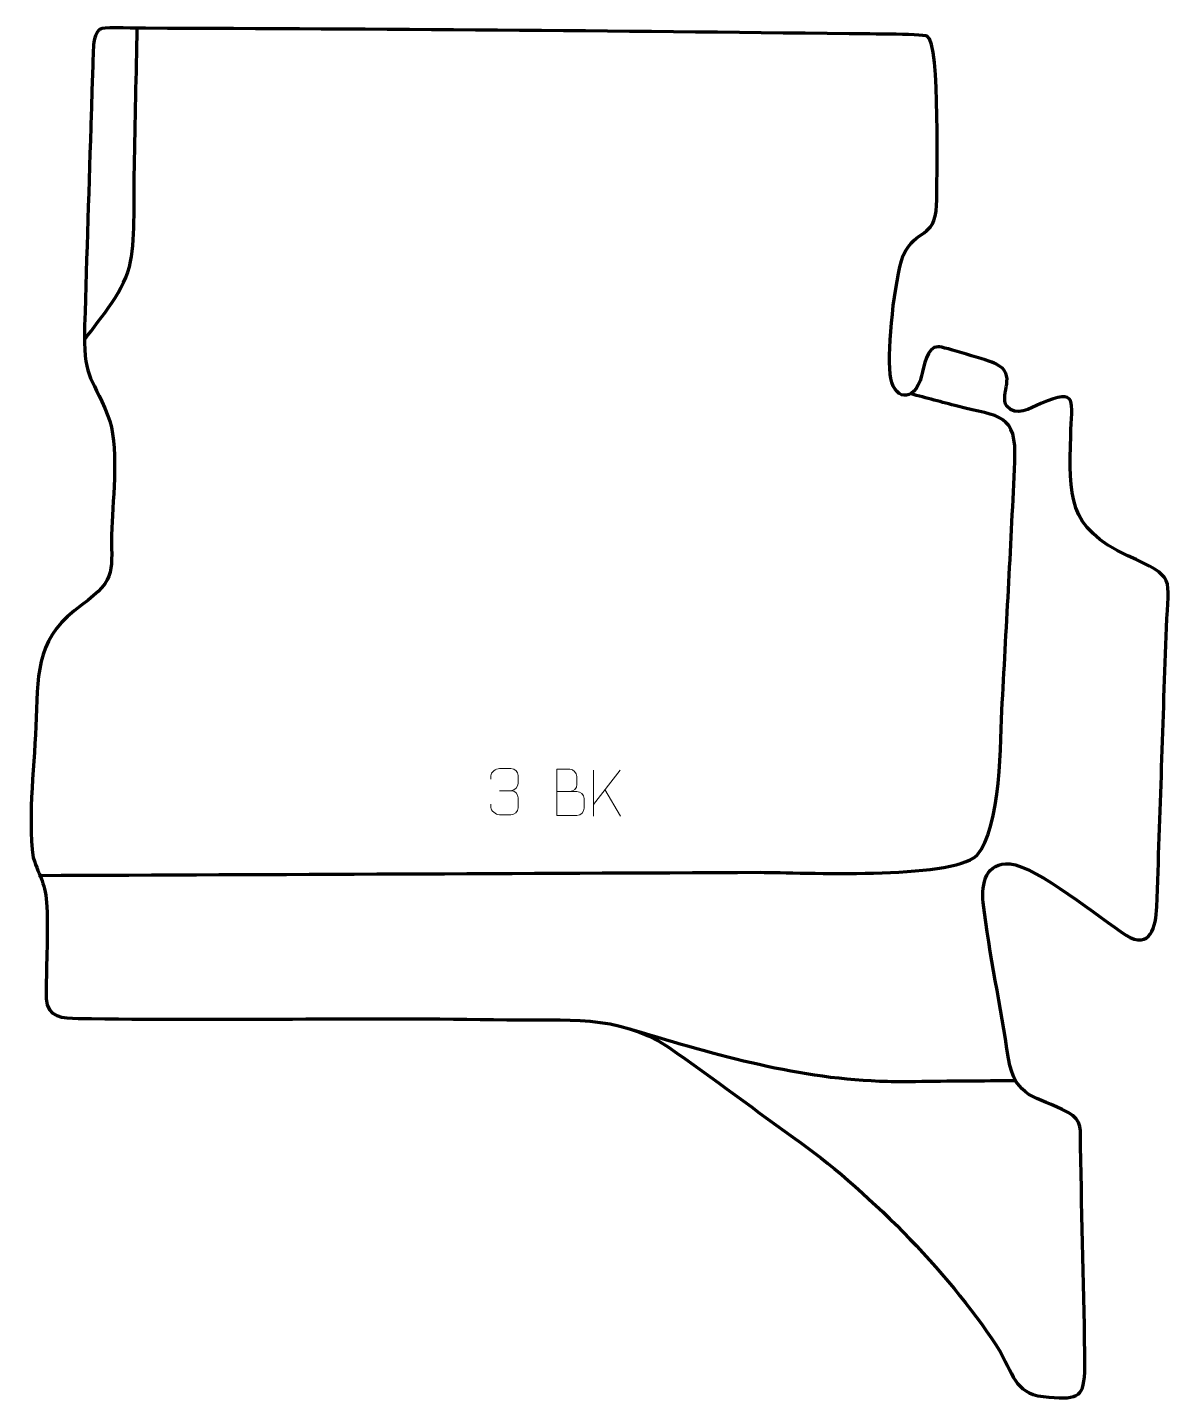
# Model space of a CAD drawing. Header units: millimetres. Extents: x 961 to 1583, y 19 to 761.
import ezdxf

# ---------------------------------------------------------------- set-up
doc = ezdxf.new("R2010")
doc.units = ezdxf.units.MM
doc.header["$MEASUREMENT"] = 0
doc.layers.add('layer 2', color=7, linetype='Continuous')
doc.layers.add('layer 3', color=7, linetype='Continuous')

msp = doc.modelspace()

# ---------------------------------------------------------------- linework, layer by layer
at = {"layer": 'layer 2', "color": 142, "lineweight": 158}
for points, knots in [([(992.1306, 592.056), (1001.2109, 604.5519), (1014.3441, 619.0134), (1017.1406, 634.4558), (1017.1406, 634.4558), (1019.7169, 648.6816), (1018.8837, 669.9147), (1019.1977, 685.0253), (1019.1977, 685.0253), (1019.725, 710.3939), (1020.2086, 735.7634), (1020.6913, 761.133)], [0, 0, 0, 0, 0.25, 0.25, 0.25, 0.25, 0.5, 0.5, 0.5, 0.5, 1, 1, 1, 1]), ([(967.3297, 302.2512), (1097.5199, 302.8087), (1227.7102, 303.3663), (1357.9005, 303.9238), (1357.9005, 303.9238), (1380.1029, 303.8707), (1460.528, 299.9009), (1475.1893, 312.9527), (1475.1893, 312.9527), (1488.7117, 328.4039), (1487.8226, 374.5038), (1488.9987, 395.6557), (1488.9987, 395.6557), (1491.4023, 439.1255), (1493.8172, 482.6168), (1495.7816, 526.1082), (1495.7816, 526.1082), (1496.9789, 552.6172), (1487.5199, 550.2624), (1464.8324, 556.1547), (1464.8324, 556.1547), (1456.3603, 558.355), (1447.899, 560.6106), (1439.4363, 562.8476)], [0, 0, 0, 0, 0.14285714, 0.14285714, 0.14285714, 0.14285714, 0.28571429, 0.28571429, 0.28571429, 0.28571429, 0.42857143, 0.42857143, 0.42857143, 0.42857143, 0.57142857, 0.57142857, 0.57142857, 0.57142857, 0.71428571, 0.71428571, 0.71428571, 0.71428571, 1, 1, 1, 1]), ([(1289.7328, 218.4518), (1335.1349, 205.0222), (1379.1809, 191.9317), (1426.9565, 190.8329), (1426.9565, 190.8329), (1431.9966, 190.7335), (1437.0146, 190.7452), (1442.0546, 190.8093), (1442.0546, 190.8093), (1460.1079, 191.1067), (1478.1654, 191.1346), (1496.2206, 191.2737)], [0, 0, 0, 0, 0.25, 0.25, 0.25, 0.25, 0.5, 0.5, 0.5, 0.5, 1, 1, 1, 1])]:
    msp.add_open_spline(points, degree=3, knots=knots, dxfattribs=at)
at = {"layer": 'layer 2', "color": 250, "lineweight": 9}
for points, knots in [([(1212.1469, 354.345), (1212.1469, 354.345), (1212.1469, 356.2022), (1212.1469, 356.2022), (1212.1469, 356.2022), (1212.1326, 357.9441), (1214.7971, 360.0622), (1216.8562, 360.0395), (1216.8562, 360.0395), (1218.9203, 360.0395), (1220.9843, 360.0395), (1223.048, 360.0395), (1223.048, 360.0395), (1225.2425, 360.0483), (1226.8408, 358.2015), (1226.8852, 356.2894), (1226.8852, 356.2894), (1226.8848, 354.8543), (1226.8848, 353.4192), (1226.8852, 351.9837), (1226.8852, 351.9837), (1226.8366, 350.3302), (1225.234, 348.1002), (1223.0357, 348.1102), (1223.0357, 348.1102), (1225.2394, 348.099), (1226.8474, 346.2958), (1226.9014, 344.2363), (1226.9014, 344.2363), (1226.901, 342.4516), (1226.901, 340.6669), (1226.9014, 338.8818), (1226.9014, 338.8818), (1226.9115, 336.8204), (1224.8566, 335.0573), (1223.0357, 335.0654), (1223.0357, 335.0654), (1220.9704, 335.0657), (1218.9052, 335.0657), (1216.8396, 335.0654), (1216.8396, 335.0654), (1214.671, 335.0769), (1212.14, 337.4771), (1212.1214, 338.9389), (1212.1214, 338.9389), (1212.1214, 338.9389), (1212.1214, 340.8475), (1212.1214, 340.8475)], [0, 0, 0, 0, 0.07692308, 0.07692308, 0.07692308, 0.07692308, 0.15384615, 0.15384615, 0.15384615, 0.15384615, 0.23076923, 0.23076923, 0.23076923, 0.23076923, 0.30769231, 0.30769231, 0.30769231, 0.30769231, 0.38461538, 0.38461538, 0.38461538, 0.38461538, 0.46153846, 0.46153846, 0.46153846, 0.46153846, 0.53846154, 0.53846154, 0.53846154, 0.53846154, 0.61538462, 0.61538462, 0.61538462, 0.61538462, 0.69230769, 0.69230769, 0.69230769, 0.69230769, 0.76923077, 0.76923077, 0.76923077, 0.76923077, 0.84615385, 0.84615385, 0.84615385, 0.84615385, 1, 1, 1, 1]), ([(1247.862, 347.6818), (1251.5006, 347.6822), (1255.0877, 347.6822), (1258.7271, 347.6818), (1258.7271, 347.6818), (1260.7025, 347.6645), (1262.6261, 345.9284), (1262.6261, 343.8788), (1262.6261, 343.8788), (1262.6257, 342.7502), (1262.6257, 339.7008), (1262.6261, 338.5719), (1262.6261, 338.5719), (1262.6437, 336.714), (1261.1016, 334.7001), (1258.7801, 334.717), (1258.7801, 334.717), (1255.1403, 334.7174), (1251.5009, 334.7174), (1247.862, 334.717), (1247.862, 334.717), (1247.862, 343.0353), (1247.862, 351.3531), (1247.862, 359.6706), (1247.862, 359.6706), (1250.2357, 359.6706), (1252.6098, 359.6706), (1254.984, 359.6706), (1254.984, 359.6706), (1256.6648, 359.6882), (1258.7616, 357.7777), (1258.7793, 355.8153), (1258.7793, 355.8153), (1258.7789, 353.7492), (1258.7789, 353.6032), (1258.7793, 351.5367), (1258.7793, 351.5367), (1258.7966, 349.4706), (1256.9421, 347.6645), (1254.9321, 347.6818)], [0, 0, 0, 0, 0.09090909, 0.09090909, 0.09090909, 0.09090909, 0.18181818, 0.18181818, 0.18181818, 0.18181818, 0.27272727, 0.27272727, 0.27272727, 0.27272727, 0.36363636, 0.36363636, 0.36363636, 0.36363636, 0.45454545, 0.45454545, 0.45454545, 0.45454545, 0.54545455, 0.54545455, 0.54545455, 0.54545455, 0.63636364, 0.63636364, 0.63636364, 0.63636364, 0.72727273, 0.72727273, 0.72727273, 0.72727273, 0.81818182, 0.81818182, 0.81818182, 0.81818182, 1, 1, 1, 1])]:
    msp.add_open_spline(points, degree=3, knots=knots, dxfattribs=at)
for points in [[(1267.7011, 359.226), (1267.7011, 359.226), (1267.7011, 334.2724), (1267.7011, 334.2724)], [(1282.0773, 359.226), (1282.0773, 359.226), (1267.7011, 340.5863), (1267.7011, 340.5863)], [(1216.8566, 348.0998), (1216.8566, 348.0998), (1223.053, 348.0998), (1223.053, 348.0998)], [(1282.4026, 334.3682), (1282.4026, 334.3682), (1273.9321, 348.6818), (1273.9321, 348.6818)]]:
    msp.add_open_spline(points, degree=3, dxfattribs=at)
at = {"layer": 'layer 3', "color": 242, "lineweight": 158}
msp.add_open_spline([(1453.4753, 664.9746), (1452.2025, 645.8072), (1442.823, 653.4133), (1435.4113, 637.6939), (1435.4113, 637.6939), (1430.4669, 623.8484), (1426.9472, 588.2207), (1428.3087, 573.5687), (1428.3087, 573.5687), (1429.5939, 559.7384), (1441.4198, 557.0056), (1445.3573, 572.6745), (1445.3573, 572.6745), (1446.5206, 577.4157), (1448.0641, 588.3764), (1454.2899, 588.3606), (1454.2899, 588.3606), (1456.9692, 588.3539), (1482.3477, 580.6183), (1485.5303, 579.0586), (1485.5303, 579.0586), (1497.5157, 573.1846), (1487.2605, 563.5007), (1491.4109, 556.1056), (1491.4109, 556.1056), (1496.5818, 550.3067), (1503.9619, 554.9709), (1509.8414, 557.6387), (1509.8414, 557.6387), (1530.6628, 566.1836), (1526.4071, 559.0689), (1526.0304, 540.1284), (1526.0304, 540.1284), (1525.2664, 507.6841), (1524.0759, 490.3466), (1556.9246, 475.25), (1556.9246, 475.25), (1583.3556, 463.1029), (1578.9969, 464.2391), (1577.9063, 436.3997), (1577.9063, 436.3997), (1575.9605, 386.0283), (1574.5969, 335.6066), (1572.598, 285.2542), (1572.598, 285.2542), (1572.1681, 274.4267), (1569.3682, 261.802), (1555.8606, 269.9513), (1555.8606, 269.9513), (1541.6448, 279.0487), (1507.9575, 307.1376), (1493.2354, 308.4543), (1493.2354, 308.4543), (1480.3073, 309.6104), (1477.5779, 297.9296), (1478.6508, 287.5174), (1478.6508, 287.5174), (1482.0743, 259.278), (1488.2215, 231.3869), (1492.3265, 203.167), (1492.3265, 203.167), (1496.3317, 181.1339), (1507.1828, 183.2005), (1524.5908, 174.0298), (1524.5908, 174.0298), (1532.6757, 169.7706), (1531.286, 164.2207), (1531.4091, 155.5205), (1531.4091, 155.5205), (1532.0075, 115.7713), (1533.4253, 75.9727), (1533.7558, 36.2362), (1533.7558, 36.2362), (1533.3711, 19.9467), (1530.6388, 18.6064), (1514.2652, 19.8298), (1514.2652, 19.8298), (1496.2262, 21.1777), (1495.8109, 30.1754), (1487.9938, 44.326), (1487.9938, 44.326), (1463.4278, 83.6284), (1417.7377, 130.3937), (1380.0275, 157.445), (1380.0275, 157.445), (1356.1045, 174.5747), (1332.4608, 192.4406), (1308.3905, 209.2837), (1308.3905, 209.2837), (1280.1272, 227.6609), (1252.712, 223.4674), (1220.8623, 224.1162), (1220.8623, 224.1162), (1143.4986, 225.5675), (1066.0765, 223.5539), (988.7662, 224.8952), (988.7662, 224.8952), (980.5415, 225.0379), (971.7601, 225.2802), (971.5094, 235.5203), (971.5094, 235.5203), (971.2743, 251.8952), (972.4863, 269.0412), (971.8058, 285.176), (971.8058, 285.176), (971.2502, 298.3508), (967.9201, 300.8923), (964.3818, 311.9216), (964.3818, 311.9216), (961.2827, 335.0335), (965.3261, 363.5672), (966.0216, 387.4568), (966.0216, 387.4568), (966.7945, 414.0062), (967.1301, 432.0915), (990.689, 448.6029), (990.689, 448.6029), (1010.5784, 463.3281), (1006.2268, 467.0817), (1006.919, 490.2729), (1006.919, 490.2729), (1007.5909, 506.9996), (1010.9784, 535.9283), (1004.8453, 550.995), (1004.8453, 550.995), (995.3481, 574.3265), (991.3866, 571.4287), (992.2411, 599.8106), (992.2411, 599.8106), (993.3919, 638.0407), (994.6263, 676.3013), (995.8099, 714.5349), (995.8099, 714.5349), (996.1831, 726.5898), (996.5681, 738.6442), (996.9668, 750.6982), (996.9668, 750.6982), (997.0637, 753.6192), (997.8433, 757.571), (999.9695, 759.5877), (999.9695, 759.5877), (1000.449, 760.0425), (1000.997, 760.3989), (1001.6212, 760.6229), (1001.6212, 760.6229), (1004.374, 761.1147), (1021.6406, 760.6929), (1025.1599, 760.6823), (1025.1599, 760.6823), (1152.0531, 760.2997), (1279.285, 759.2948), (1406.1661, 757.6458), (1406.1661, 757.6458), (1410.3715, 757.5912), (1445.8676, 757.6654), (1448.3783, 756.4137), (1448.3783, 756.4137), (1455.6163, 752.8051), (1453.5338, 675.5478), (1453.4753, 664.9746)], degree=3, knots=[0, 0, 0, 0, 0.02439024, 0.02439024, 0.02439024, 0.02439024, 0.04878049, 0.04878049, 0.04878049, 0.04878049, 0.07317073, 0.07317073, 0.07317073, 0.07317073, 0.09756098, 0.09756098, 0.09756098, 0.09756098, 0.12195122, 0.12195122, 0.12195122, 0.12195122, 0.14634146, 0.14634146, 0.14634146, 0.14634146, 0.17073171, 0.17073171, 0.17073171, 0.17073171, 0.19512195, 0.19512195, 0.19512195, 0.19512195, 0.2195122, 0.2195122, 0.2195122, 0.2195122, 0.24390244, 0.24390244, 0.24390244, 0.24390244, 0.26829268, 0.26829268, 0.26829268, 0.26829268, 0.29268293, 0.29268293, 0.29268293, 0.29268293, 0.31707317, 0.31707317, 0.31707317, 0.31707317, 0.34146341, 0.34146341, 0.34146341, 0.34146341, 0.36585366, 0.36585366, 0.36585366, 0.36585366, 0.3902439, 0.3902439, 0.3902439, 0.3902439, 0.41463415, 0.41463415, 0.41463415, 0.41463415, 0.43902439, 0.43902439, 0.43902439, 0.43902439, 0.46341463, 0.46341463, 0.46341463, 0.46341463, 0.48780488, 0.48780488, 0.48780488, 0.48780488, 0.51219512, 0.51219512, 0.51219512, 0.51219512, 0.53658537, 0.53658537, 0.53658537, 0.53658537, 0.56097561, 0.56097561, 0.56097561, 0.56097561, 0.58536585, 0.58536585, 0.58536585, 0.58536585, 0.6097561, 0.6097561, 0.6097561, 0.6097561, 0.63414634, 0.63414634, 0.63414634, 0.63414634, 0.65853659, 0.65853659, 0.65853659, 0.65853659, 0.68292683, 0.68292683, 0.68292683, 0.68292683, 0.70731707, 0.70731707, 0.70731707, 0.70731707, 0.73170732, 0.73170732, 0.73170732, 0.73170732, 0.75609756, 0.75609756, 0.75609756, 0.75609756, 0.7804878, 0.7804878, 0.7804878, 0.7804878, 0.80487805, 0.80487805, 0.80487805, 0.80487805, 0.82926829, 0.82926829, 0.82926829, 0.82926829, 0.85365854, 0.85365854, 0.85365854, 0.85365854, 0.87804878, 0.87804878, 0.87804878, 0.87804878, 0.90243902, 0.90243902, 0.90243902, 0.90243902, 0.92682927, 0.92682927, 0.92682927, 0.92682927, 0.95121951, 0.95121951, 0.95121951, 0.95121951, 1, 1, 1, 1], dxfattribs=at)

doc.saveas('drawing.dxf')
